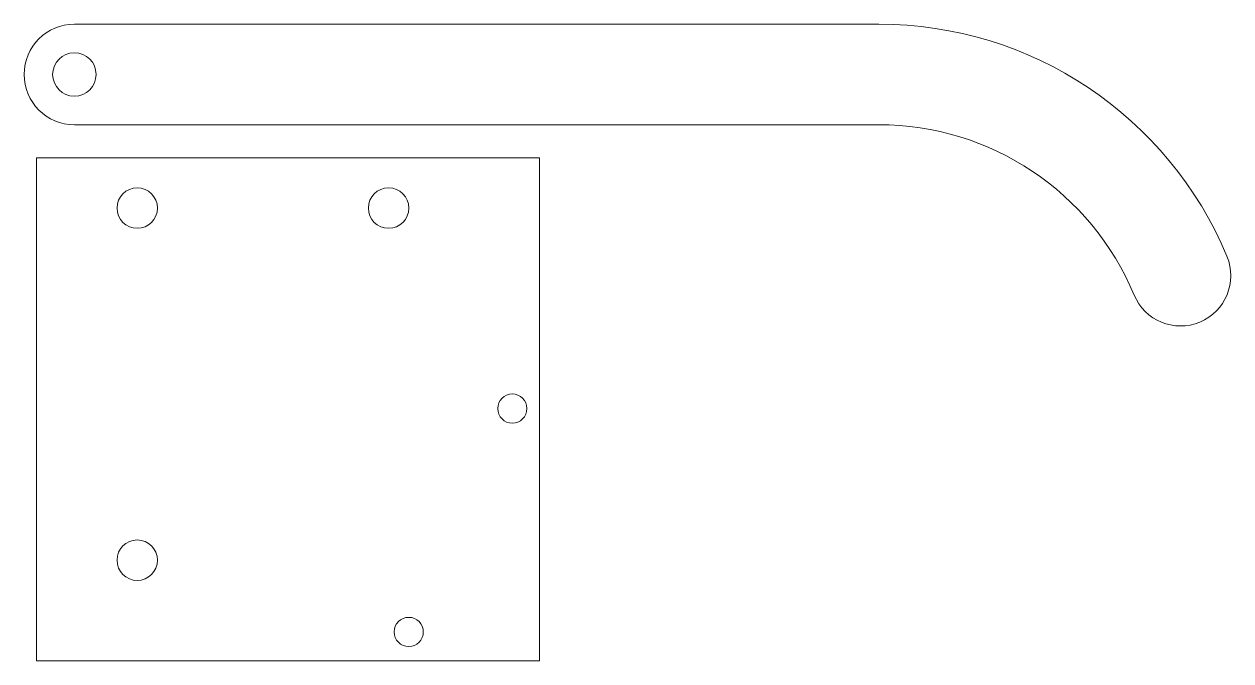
# Model space of a CAD drawing. Header units: millimetres. Extents: x 82 to 202, y 129 to 193.
import ezdxf

# ---------------------------------------------------------------- set-up
doc = ezdxf.new("R2010")
doc.units = ezdxf.units.MM

msp = doc.modelspace()

# ---------------------------------------------------------------- linework, layer by layer
at = {"color": 7, "linetype": 'Continuous', "lineweight": 15}
for p, q in [((166.74, 192.77), (86.74, 192.77)), ((86.74, 182.77), (166.74, 182.77)), ((132.99, 179.49), (82.99, 179.49)), ((82.99, 179.49), (82.99, 129.49)), ((132.99, 129.49), (132.99, 179.49)), ((82.99, 129.49), (132.99, 129.49))]:
    msp.add_line(p, q, dxfattribs=at)
for centre, radius in [((86.74, 187.77), 2.16), ((92.99, 174.49), 2.01), ((117.99, 174.49), 2.01), ((130.29, 154.56), 1.45), ((92.99, 139.49), 2.01), ((119.99, 132.36), 1.45)]:
    msp.add_circle(centre, radius, dxfattribs=at)
for centre, radius, start, end in [((86.74, 187.77), 5, 90, 270), ((166.74, 155.27), 37.5, 22.6199, 90), ((166.74, 155.27), 27.5, 22.6199, 90), ((196.74, 167.77), 5, 202.6199, 22.6199)]:
    msp.add_arc(centre, radius, start, end, dxfattribs=at)

doc.saveas('drawing.dxf')
